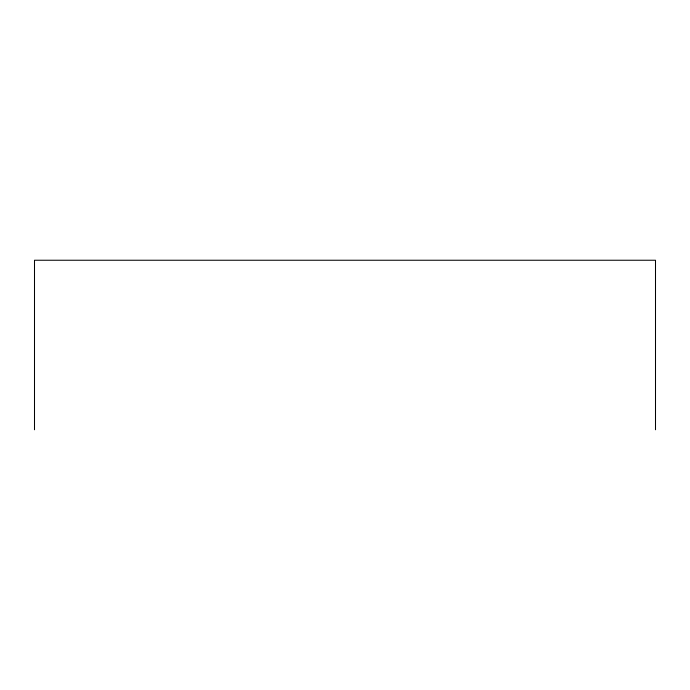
<?xml version="1.0" encoding="UTF-8"?>
<svg xmlns="http://www.w3.org/2000/svg" width="690" height="690" viewBox="0 0 690 690"><rect width="100%" height="100%" fill="white"/><g stroke="black" fill="none" stroke-linecap="round" stroke-linejoin="round"><path stroke-width="1.03" d="M655.5 429.758L655.5 260.242L34.5 260.242L34.5 429.758"/></g></svg>
